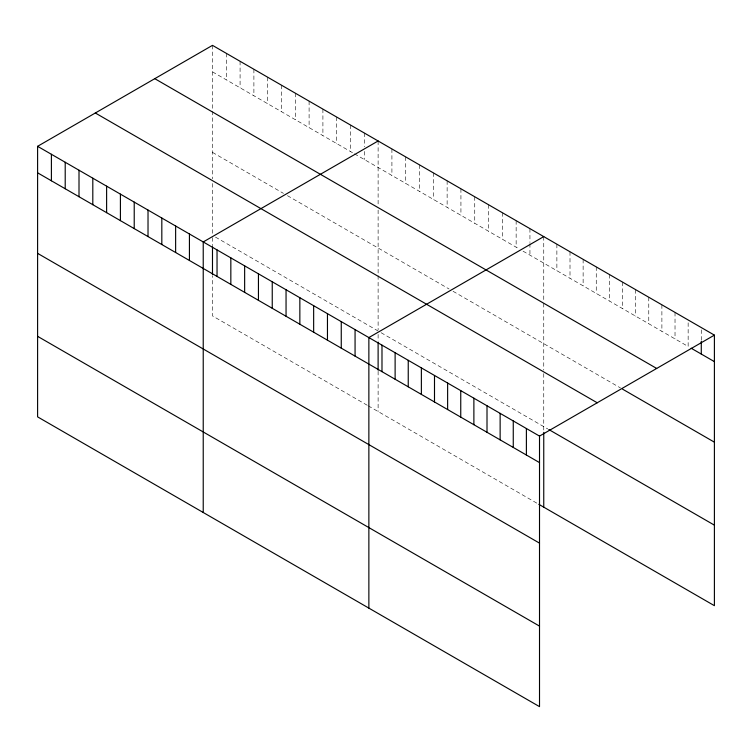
<?xml version="1.0" encoding="UTF-8"?>
<svg xmlns="http://www.w3.org/2000/svg" width="752" height="752" viewBox="0 0 752 752"><rect width="100%" height="100%" fill="white"/><g stroke="black" fill="none" stroke-linecap="round" stroke-linejoin="round"><path stroke-width="0.56" stroke-dasharray="3.76 2.82" d="M212.487 71.854L353.468 153.248M354.455 153.822L519.096 248.884M523.044 251.159L688.146 346.475L688.146 319.976M212.487 152.393L283.466 193.377M287.414 195.652L449.104 289.003M453.042 291.278L620.494 387.957M215.439 237.077L378.115 330.993M381.076 332.704L547.785 428.95M367.267 405.272L212.487 315.906L212.487 275.636M368.254 405.836L537.83 503.746M701.278 329.855L701.278 340.224M675.023 312.39L675.023 338.898M661.892 304.814L661.892 331.322M648.769 297.237L648.769 323.736M635.637 289.661L635.637 316.16M622.515 282.075L622.515 308.583M609.383 274.499L609.383 301.007M596.261 266.922L596.261 293.421M583.129 259.346L583.129 285.845M570.007 251.76L570.007 278.268M556.875 244.184L556.875 270.692M543.752 236.607L543.752 302.229M543.752 303.376L543.752 370.153M543.752 373.612L543.752 431.225M529.944 228.636L529.944 242.464M529.944 243.62L529.944 255.144M516.145 220.665L516.145 247.173M502.336 212.694L502.336 239.202M488.537 204.732L488.537 231.231M474.738 196.761L474.738 223.269M460.929 188.79L460.929 215.298M447.13 180.818L447.13 207.326M433.331 172.857L433.331 199.355M419.522 164.885L419.522 191.393M405.723 156.914L405.723 183.422M391.914 148.943L391.914 175.451M378.115 140.981L378.115 205.446M378.115 210.052L378.115 274.527M378.115 275.674L378.115 329.846M378.115 334.443L378.115 341.352M378.115 371.262L378.115 411.532M364.316 133.01L364.316 146.837M364.316 151.443L364.316 159.518M350.507 125.039L350.507 151.547M336.708 117.068L336.708 143.576M322.909 109.106L322.909 135.604M309.1 101.135L309.1 127.643M295.301 93.163L295.301 119.671M281.492 85.192L281.492 111.7M267.693 77.23L267.693 103.729M253.894 69.259L253.894 95.758M240.085 61.288L240.085 87.796M226.286 53.317L226.286 79.825M212.487 45.355L212.487 178.901M212.487 183.507L212.487 234.21M212.487 237.67L212.487 245.725"/><path stroke-width="1.13" d="M37.6 146.32L539.513 436.094L539.513 706.645L37.6 416.871L37.6 146.32L212.487 45.355L714.4 335.129L714.4 605.68L538.817 504.31M378.115 140.981L203.228 241.947L203.228 512.497M543.752 236.607L368.865 337.573L368.865 608.124M539.513 436.094L714.4 335.129M691.173 348.223L714.4 361.637M154.771 78.669L656.684 368.452M622.515 389.122L714.4 442.167M95.316 112.997L597.229 402.781M548.8 429.533L714.4 525.15M37.6 172.819L539.513 462.602M37.6 253.358L539.513 543.141M37.6 336.332L539.513 626.115M701.278 341.38L701.278 354.06M543.752 432.372L543.752 507.158M526.391 428.518L526.391 455.026M513.259 420.941L513.259 447.449M500.136 413.365L500.136 439.864M487.005 405.779L487.005 432.287M473.882 398.203L473.882 424.711M460.75 390.626L460.75 417.125M447.628 383.05L447.628 409.549M434.496 375.464L434.496 401.972M421.374 367.888L421.374 394.396M408.242 360.311L408.242 386.81M395.12 352.726L395.12 379.234M381.988 345.149L381.988 371.657M378.115 342.498L378.115 370.116M355.066 329.602L355.066 356.11M341.258 321.63L341.258 348.138M327.458 313.669L327.458 340.167M313.65 305.697L313.65 332.205M299.851 297.726L299.851 324.234M286.051 289.755L286.051 316.263M272.243 281.793L272.243 308.292M258.444 273.822L258.444 300.33M244.644 265.851L244.644 292.359M230.836 257.88L230.836 284.388M217.037 249.918L217.037 276.416M212.487 246.872L212.487 274.48M189.429 233.975L189.429 260.483M175.63 226.004L175.63 252.512M161.821 218.042L161.821 244.541M148.022 210.071L148.022 236.579M134.223 202.1L134.223 228.608M120.414 194.129L120.414 220.637M106.615 186.167L106.615 212.666M92.806 178.196L92.806 204.694M79.007 170.225L79.007 196.733M65.208 162.253L65.208 188.761M51.399 154.292L51.399 180.79"/></g></svg>
